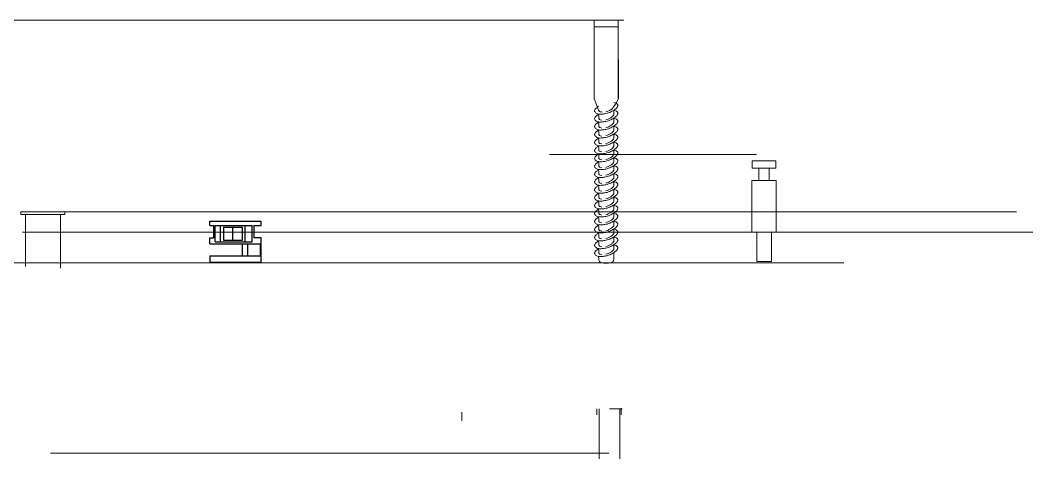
# Model space of a CAD drawing. Header units: millimetres. Extents: x -494 to 3469, y 484 to 2917.
# Drawn here: x 1915.78 to 1927.35, y 971.11 to 976.12 of the extents above; entities that cross this region are included whole.
import ezdxf

# ---------------------------------------------------------------- set-up
doc = ezdxf.new("R2010")
doc.units = ezdxf.units.MM
doc.layers.add('A-FURN', color=8, linetype='Continuous', lineweight=18)
doc.layers.add('Layer1', color=250, linetype='Continuous')

# ---------------------------------------------------------------- blocks, each defined once
blk = doc.blocks.new('scrivania vite 5')
blk.add_line((-0.362, 0.143), (-0.362, 0.422))
at = {"layer": 'Layer1'}
for p, q in [((-0.949, 0.563), (-0.949, 0.611)), ((-0.949, 0.611), (-0.362, 0.611)), ((-0.362, 0.563), (-0.362, 0.611)), ((-0.949, 0.563), (-0.906, 0.563)), ((-0.906, 0.563), (-0.906, 0.422)), ((-0.887, 0.373), (-0.887, 0.563)), ((-0.887, 0.563), (-0.464, 0.563)), ((-0.887, 0.563), (-0.464, 0.563)), ((-0.826, 0.373), (-0.826, 0.563)), ((-0.793, 0.544), (-0.793, 0.392)), ((-0.793, 0.544), (-0.575, 0.544)), ((-0.684, 0.392), (-0.684, 0.544)), ((-0.575, 0.392), (-0.575, 0.544)), ((-0.545, 0.373), (-0.545, 0.563)), ((-0.464, 0.373), (-0.464, 0.563)), ((-0.445, 0.563), (-0.445, 0.422)), ((-0.445, 0.563), (-0.362, 0.563)), ((-0.445, 0.563), (-0.362, 0.563)), ((-0.949, 0.35), (-0.949, 0.422)), ((-0.949, 0.422), (-0.906, 0.422)), ((-0.949, 0.35), (-0.373, 0.35)), ((-0.887, 0.373), (-0.464, 0.373)), ((-0.793, 0.392), (-0.575, 0.392)), ((-0.575, 0.215), (-0.575, 0.35)), ((-0.512, 0.215), (-0.512, 0.35)), ((-0.362, 0.422), (-0.445, 0.422)), ((-0.373, 0.35), (-0.373, 0.215)), ((-0.949, 0.215), (-0.949, 0.143)), ((-0.949, 0.215), (-0.373, 0.215)), ((-0.949, 0.143), (-0.362, 0.143))]:
    blk.add_line(p, q, dxfattribs=at)

msp = doc.modelspace()

# ---------------------------------------------------------------- linework, layer by layer
at = {"layer": 'A-FURN'}
for p, q in [((1922.674, 976.125), (1912.165, 976.125)), ((1922.335, 975.231), (1922.335, 976.124)), ((1922.335, 976.124), (1922.61, 976.124)), ((1922.336, 976.048), (1922.609, 976.048)), ((1922.609, 976.048), (1922.609, 976.044)), ((1922.61, 976.124), (1922.611, 975.231)), ((1924.191, 974.59), (1921.824, 974.59)), ((1924.142, 974.435), (1924.142, 974.52)), ((1924.142, 974.52), (1924.411, 974.52)), ((1924.217, 974.435), (1924.142, 974.435)), ((1924.217, 974.292), (1924.217, 974.435)), ((1924.217, 974.435), (1924.335, 974.435)), ((1924.335, 974.292), (1924.335, 974.435)), ((1924.411, 974.435), (1924.335, 974.435)), ((1924.411, 974.435), (1924.411, 974.52)), ((1924.138, 974.292), (1924.138, 973.702)), ((1924.414, 974.292), (1924.138, 974.292)), ((1924.414, 973.702), (1924.414, 974.292)), ((1927.163, 973.936), (1915.784, 973.936)), ((1915.784, 973.936), (1916.284, 973.936)), ((1915.784, 973.906), (1915.784, 973.936)), ((1916.284, 973.906), (1915.784, 973.906)), ((1915.784, 973.906), (1915.834, 973.906)), ((1915.834, 973.906), (1915.834, 973.31)), ((1916.284, 973.906), (1916.234, 973.906)), ((1916.234, 973.906), (1916.234, 973.293)), ((1916.234, 973.906), (1916.234, 973.786)), ((1916.284, 973.936), (1916.284, 973.906)), ((1927.347, 973.702), (1915.803, 973.702)), ((1924.138, 973.702), (1924.414, 973.702)), ((1924.193, 973.701), (1924.193, 973.702)), ((1924.193, 973.701), (1924.193, 973.368)), ((1924.361, 973.368), (1924.361, 973.701)), ((1925.188, 973.353), (1912.371, 973.353)), ((1924.193, 973.368), (1924.361, 973.368)), ((1920.823, 971.547), (1920.823, 971.647)), ((1922.366, 971.685), (1922.366, 971.614)), ((1922.392, 971.685), (1922.392, 971.114)), ((1922.51, 971.685), (1922.628, 971.685)), ((1922.628, 971.685), (1922.628, 971.114)), ((1922.628, 971.685), (1922.655, 971.685)), ((1922.642, 971.614), (1922.642, 971.693)), ((1922.503, 971.177), (1916.123, 971.177))]:
    msp.add_line(p, q, dxfattribs=at)
for points, degree in [([(1922.336, 975.226), (1922.336, 976.048)], 1), ([(1922.609, 975.221), (1922.609, 976.044)], 1), ([(1922.336, 975.226), (1922.345, 975.198), (1922.388, 975.089), (1922.395, 975.082), (1922.411, 975.078), (1922.422, 975.076), (1922.427, 975.076)], 3), ([(1922.609, 975.221), (1922.556, 975.131), (1922.544, 975.114), (1922.534, 975.108), (1922.511, 975.094), (1922.486, 975.084), (1922.468, 975.08)], 3), ([(1922.56, 975.184), (1922.575, 975.181), (1922.587, 975.176), (1922.594, 975.172), (1922.603, 975.164), (1922.606, 975.155), (1922.605, 975.146), (1922.601, 975.138), (1922.593, 975.124), (1922.585, 975.115), (1922.567, 975.1), (1922.56, 975.096), (1922.538, 975.084), (1922.514, 975.072), (1922.482, 975.061), (1922.457, 975.056), (1922.436, 975.053), (1922.414, 975.051), (1922.394, 975.051), (1922.386, 975.051), (1922.363, 975.058), (1922.348, 975.068), (1922.34, 975.081), (1922.339, 975.094), (1922.346, 975.107), (1922.357, 975.119), (1922.372, 975.133), (1922.386, 975.142)], 3), ([(1922.56, 975.094), (1922.575, 975.091), (1922.587, 975.086), (1922.594, 975.082), (1922.603, 975.074), (1922.606, 975.065), (1922.605, 975.056), (1922.601, 975.048), (1922.593, 975.034), (1922.585, 975.025), (1922.567, 975.01), (1922.56, 975.005), (1922.538, 974.994), (1922.514, 974.982), (1922.482, 974.971), (1922.457, 974.966), (1922.436, 974.963), (1922.414, 974.961), (1922.394, 974.961), (1922.386, 974.961), (1922.363, 974.968), (1922.348, 974.978), (1922.34, 974.991), (1922.339, 975.004), (1922.346, 975.016), (1922.357, 975.029), (1922.372, 975.043), (1922.386, 975.052)], 3), ([(1922.56, 975.003), (1922.575, 975), (1922.587, 974.995), (1922.594, 974.992), (1922.603, 974.983), (1922.606, 974.974), (1922.605, 974.966), (1922.601, 974.957), (1922.593, 974.943), (1922.585, 974.935), (1922.567, 974.919), (1922.56, 974.915), (1922.538, 974.903), (1922.514, 974.891), (1922.482, 974.88), (1922.457, 974.875), (1922.436, 974.872), (1922.414, 974.87), (1922.394, 974.87), (1922.386, 974.871), (1922.363, 974.878), (1922.348, 974.887), (1922.34, 974.9), (1922.339, 974.913), (1922.346, 974.926), (1922.357, 974.938), (1922.372, 974.953), (1922.386, 974.961)], 3), ([(1922.386, 975.052), (1922.386, 975.006), (1922.391, 974.994), (1922.395, 974.991), (1922.403, 974.987), (1922.423, 974.983)], 3), ([(1922.56, 975.094), (1922.56, 975.05), (1922.559, 975.043), (1922.538, 975.018), (1922.514, 975.004), (1922.488, 974.993), (1922.468, 974.988)], 3), ([(1922.56, 975.003), (1922.56, 974.959), (1922.559, 974.952), (1922.538, 974.927), (1922.514, 974.913), (1922.488, 974.902), (1922.468, 974.897)], 3), ([(1922.56, 974.912), (1922.575, 974.909), (1922.587, 974.904), (1922.594, 974.9), (1922.603, 974.892), (1922.606, 974.883), (1922.605, 974.874), (1922.601, 974.866), (1922.593, 974.852), (1922.585, 974.843), (1922.567, 974.828), (1922.56, 974.823), (1922.538, 974.812), (1922.514, 974.8), (1922.482, 974.789), (1922.457, 974.784), (1922.436, 974.781), (1922.414, 974.779), (1922.394, 974.779), (1922.386, 974.779), (1922.363, 974.786), (1922.348, 974.796), (1922.34, 974.809), (1922.339, 974.822), (1922.346, 974.834), (1922.357, 974.847), (1922.372, 974.861), (1922.386, 974.87)], 3), ([(1922.386, 974.961), (1922.386, 974.915), (1922.391, 974.903), (1922.395, 974.9), (1922.403, 974.897), (1922.423, 974.893)], 3), ([(1922.56, 974.912), (1922.56, 974.868), (1922.559, 974.861), (1922.538, 974.836), (1922.514, 974.822), (1922.488, 974.811), (1922.468, 974.806)], 3), ([(1922.56, 974.821), (1922.575, 974.818), (1922.587, 974.813), (1922.594, 974.81), (1922.603, 974.801), (1922.606, 974.792), (1922.605, 974.784), (1922.601, 974.775), (1922.593, 974.761), (1922.585, 974.753), (1922.567, 974.737), (1922.56, 974.733), (1922.538, 974.721), (1922.514, 974.709), (1922.482, 974.698), (1922.457, 974.693), (1922.436, 974.69), (1922.414, 974.688), (1922.394, 974.688), (1922.386, 974.689), (1922.363, 974.696), (1922.348, 974.705), (1922.34, 974.718), (1922.339, 974.731), (1922.346, 974.744), (1922.357, 974.756), (1922.372, 974.771), (1922.386, 974.779)], 3), ([(1922.386, 974.87), (1922.386, 974.824), (1922.391, 974.812), (1922.395, 974.809), (1922.403, 974.805), (1922.423, 974.801)], 3), ([(1922.386, 974.779), (1922.386, 974.733), (1922.391, 974.721), (1922.395, 974.718), (1922.403, 974.715), (1922.423, 974.711)], 3), ([(1922.56, 974.821), (1922.56, 974.777), (1922.559, 974.77), (1922.538, 974.745), (1922.514, 974.731), (1922.488, 974.72), (1922.468, 974.715)], 3), ([(1922.56, 974.731), (1922.575, 974.727), (1922.587, 974.723), (1922.594, 974.719), (1922.603, 974.71), (1922.606, 974.701), (1922.605, 974.693), (1922.601, 974.684), (1922.593, 974.67), (1922.585, 974.662), (1922.567, 974.647), (1922.56, 974.642), (1922.538, 974.63), (1922.514, 974.618), (1922.482, 974.607), (1922.457, 974.602), (1922.436, 974.599), (1922.414, 974.598), (1922.394, 974.598), (1922.386, 974.598), (1922.363, 974.605), (1922.348, 974.614), (1922.34, 974.627), (1922.339, 974.64), (1922.346, 974.653), (1922.357, 974.665), (1922.372, 974.68), (1922.386, 974.688)], 3), ([(1922.386, 974.688), (1922.386, 974.642), (1922.391, 974.631), (1922.395, 974.628), (1922.403, 974.624), (1922.423, 974.62)], 3), ([(1922.56, 974.731), (1922.56, 974.686), (1922.559, 974.679), (1922.538, 974.654), (1922.514, 974.64), (1922.488, 974.629), (1922.468, 974.624)], 3), ([(1922.56, 974.64), (1922.575, 974.637), (1922.587, 974.632), (1922.594, 974.629), (1922.603, 974.62), (1922.606, 974.611), (1922.605, 974.603), (1922.601, 974.594), (1922.593, 974.58), (1922.585, 974.572), (1922.567, 974.556), (1922.56, 974.552), (1922.538, 974.54), (1922.514, 974.528), (1922.482, 974.517), (1922.457, 974.512), (1922.436, 974.509), (1922.414, 974.508), (1922.394, 974.508), (1922.386, 974.508), (1922.363, 974.515), (1922.348, 974.524), (1922.34, 974.537), (1922.339, 974.55), (1922.346, 974.563), (1922.357, 974.575), (1922.372, 974.59), (1922.386, 974.598)], 3), ([(1922.56, 974.551), (1922.575, 974.547), (1922.587, 974.543), (1922.594, 974.539), (1922.603, 974.531), (1922.606, 974.521), (1922.605, 974.513), (1922.601, 974.504), (1922.593, 974.49), (1922.585, 974.482), (1922.567, 974.467), (1922.56, 974.462), (1922.538, 974.45), (1922.514, 974.438), (1922.482, 974.427), (1922.457, 974.422), (1922.436, 974.42), (1922.414, 974.418), (1922.394, 974.418), (1922.386, 974.418), (1922.363, 974.425), (1922.348, 974.434), (1922.34, 974.447), (1922.339, 974.46), (1922.346, 974.473), (1922.357, 974.486), (1922.372, 974.5), (1922.386, 974.509)], 3), ([(1922.386, 974.598), (1922.386, 974.552), (1922.391, 974.54), (1922.395, 974.538), (1922.403, 974.534), (1922.423, 974.53)], 3), ([(1922.56, 974.64), (1922.56, 974.596), (1922.559, 974.589), (1922.538, 974.564), (1922.514, 974.55), (1922.488, 974.539), (1922.468, 974.534)], 3), ([(1922.56, 974.551), (1922.56, 974.506), (1922.559, 974.499), (1922.538, 974.475), (1922.514, 974.46), (1922.488, 974.449), (1922.468, 974.444)], 3), ([(1922.56, 974.46), (1922.575, 974.457), (1922.587, 974.452), (1922.594, 974.449), (1922.603, 974.44), (1922.606, 974.431), (1922.605, 974.423), (1922.601, 974.414), (1922.593, 974.4), (1922.585, 974.392), (1922.567, 974.376), (1922.56, 974.372), (1922.538, 974.36), (1922.514, 974.348), (1922.482, 974.337), (1922.457, 974.332), (1922.436, 974.329), (1922.414, 974.327), (1922.394, 974.327), (1922.386, 974.328), (1922.363, 974.335), (1922.348, 974.344), (1922.34, 974.357), (1922.339, 974.37), (1922.346, 974.383), (1922.357, 974.395), (1922.372, 974.41), (1922.386, 974.418)], 3), ([(1922.386, 974.509), (1922.386, 974.462), (1922.391, 974.451), (1922.395, 974.448), (1922.403, 974.444), (1922.423, 974.44)], 3), ([(1922.386, 974.418), (1922.386, 974.372), (1922.391, 974.36), (1922.395, 974.358), (1922.403, 974.354), (1922.423, 974.35)], 3), ([(1922.56, 974.46), (1922.56, 974.416), (1922.559, 974.409), (1922.538, 974.384), (1922.514, 974.37), (1922.488, 974.359), (1922.468, 974.354)], 3), ([(1922.56, 974.371), (1922.575, 974.368), (1922.587, 974.363), (1922.594, 974.359), (1922.603, 974.351), (1922.606, 974.342), (1922.605, 974.333), (1922.601, 974.325), (1922.593, 974.311), (1922.585, 974.302), (1922.567, 974.287), (1922.56, 974.282), (1922.538, 974.27), (1922.514, 974.259), (1922.482, 974.248), (1922.457, 974.243), (1922.436, 974.24), (1922.414, 974.238), (1922.394, 974.238), (1922.386, 974.238), (1922.363, 974.245), (1922.348, 974.255), (1922.34, 974.268), (1922.339, 974.281), (1922.346, 974.293), (1922.357, 974.306), (1922.372, 974.32), (1922.386, 974.329)], 3), ([(1922.386, 974.329), (1922.386, 974.283), (1922.391, 974.271), (1922.395, 974.268), (1922.403, 974.264), (1922.423, 974.26)], 3), ([(1922.56, 974.371), (1922.56, 974.327), (1922.559, 974.319), (1922.538, 974.295), (1922.514, 974.281), (1922.488, 974.269), (1922.468, 974.265)], 3), ([(1922.56, 974.281), (1922.575, 974.277), (1922.587, 974.273), (1922.594, 974.269), (1922.603, 974.261), (1922.606, 974.252), (1922.605, 974.243), (1922.601, 974.235), (1922.593, 974.221), (1922.585, 974.212), (1922.567, 974.197), (1922.56, 974.192), (1922.538, 974.18), (1922.514, 974.169), (1922.482, 974.157), (1922.457, 974.152), (1922.436, 974.15), (1922.414, 974.148), (1922.394, 974.148), (1922.386, 974.148), (1922.363, 974.155), (1922.348, 974.164), (1922.34, 974.178), (1922.339, 974.191), (1922.346, 974.203), (1922.357, 974.216), (1922.372, 974.23), (1922.386, 974.239)], 3), ([(1922.56, 974.191), (1922.575, 974.188), (1922.587, 974.183), (1922.594, 974.18), (1922.603, 974.171), (1922.606, 974.162), (1922.605, 974.154), (1922.601, 974.145), (1922.593, 974.131), (1922.585, 974.123), (1922.567, 974.107), (1922.56, 974.103), (1922.538, 974.091), (1922.514, 974.079), (1922.482, 974.068), (1922.457, 974.063), (1922.436, 974.06), (1922.414, 974.058), (1922.394, 974.058), (1922.386, 974.059), (1922.363, 974.066), (1922.348, 974.075), (1922.34, 974.088), (1922.339, 974.101), (1922.346, 974.114), (1922.357, 974.126), (1922.372, 974.141), (1922.386, 974.149)], 3), ([(1922.386, 974.239), (1922.386, 974.193), (1922.391, 974.181), (1922.395, 974.178), (1922.403, 974.174), (1922.423, 974.17)], 3), ([(1922.56, 974.281), (1922.56, 974.236), (1922.559, 974.229), (1922.538, 974.205), (1922.514, 974.19), (1922.488, 974.179), (1922.468, 974.174)], 3), ([(1922.56, 974.191), (1922.56, 974.147), (1922.559, 974.14), (1922.538, 974.115), (1922.514, 974.101), (1922.488, 974.09), (1922.468, 974.085)], 3), ([(1922.56, 974.101), (1922.575, 974.098), (1922.587, 974.093), (1922.594, 974.089), (1922.603, 974.081), (1922.606, 974.072), (1922.605, 974.063), (1922.601, 974.055), (1922.593, 974.041), (1922.585, 974.032), (1922.567, 974.017), (1922.56, 974.013), (1922.538, 974.001), (1922.514, 973.989), (1922.482, 973.978), (1922.457, 973.973), (1922.436, 973.97), (1922.414, 973.968), (1922.394, 973.968), (1922.386, 973.968), (1922.363, 973.975), (1922.348, 973.985), (1922.34, 973.998), (1922.339, 974.011), (1922.346, 974.023), (1922.357, 974.036), (1922.372, 974.05), (1922.386, 974.059)], 3), ([(1922.386, 974.149), (1922.386, 974.103), (1922.391, 974.091), (1922.395, 974.089), (1922.403, 974.085), (1922.423, 974.081)], 3), ([(1922.56, 974.101), (1922.56, 974.057), (1922.559, 974.05), (1922.538, 974.025), (1922.514, 974.011), (1922.488, 974), (1922.468, 973.995)], 3), ([(1922.56, 974.009), (1922.575, 974.006), (1922.587, 974.001), (1922.594, 973.998), (1922.603, 973.989), (1922.606, 973.98), (1922.605, 973.972), (1922.601, 973.963), (1922.593, 973.949), (1922.585, 973.941), (1922.567, 973.926), (1922.56, 973.921), (1922.538, 973.909), (1922.514, 973.897), (1922.482, 973.886), (1922.457, 973.881), (1922.436, 973.878), (1922.414, 973.877), (1922.394, 973.877), (1922.386, 973.877), (1922.363, 973.884), (1922.348, 973.893), (1922.34, 973.906), (1922.339, 973.919), (1922.346, 973.932), (1922.357, 973.944), (1922.372, 973.959), (1922.386, 973.967)], 3), ([(1922.386, 974.059), (1922.386, 974.013), (1922.391, 974.001), (1922.395, 973.998), (1922.403, 973.994), (1922.423, 973.99)], 3), ([(1922.386, 973.967), (1922.386, 973.921), (1922.391, 973.909), (1922.395, 973.907), (1922.403, 973.903), (1922.423, 973.899)], 3), ([(1922.56, 974.009), (1922.56, 973.965), (1922.559, 973.958), (1922.538, 973.933), (1922.514, 973.919), (1922.488, 973.908), (1922.468, 973.903)], 3), ([(1922.56, 973.919), (1922.575, 973.915), (1922.587, 973.911), (1922.594, 973.907), (1922.603, 973.899), (1922.606, 973.89), (1922.605, 973.881), (1922.601, 973.873), (1922.593, 973.859), (1922.585, 973.85), (1922.567, 973.835), (1922.56, 973.83), (1922.538, 973.818), (1922.514, 973.807), (1922.482, 973.795), (1922.457, 973.791), (1922.436, 973.788), (1922.414, 973.786), (1922.394, 973.786), (1922.386, 973.786), (1922.363, 973.793), (1922.348, 973.803), (1922.34, 973.816), (1922.339, 973.829), (1922.346, 973.841), (1922.357, 973.854), (1922.372, 973.868), (1922.386, 973.877)], 3), ([(1922.386, 973.877), (1922.386, 973.831), (1922.391, 973.819), (1922.395, 973.816), (1922.403, 973.812), (1922.423, 973.808)], 3), ([(1922.56, 973.919), (1922.56, 973.874), (1922.559, 973.867), (1922.538, 973.843), (1922.514, 973.829), (1922.488, 973.817), (1922.468, 973.813)], 3), ([(1922.56, 973.827), (1922.575, 973.823), (1922.587, 973.819), (1922.594, 973.815), (1922.603, 973.807), (1922.606, 973.798), (1922.605, 973.789), (1922.601, 973.781), (1922.593, 973.767), (1922.585, 973.758), (1922.567, 973.743), (1922.56, 973.738), (1922.538, 973.726), (1922.514, 973.715), (1922.482, 973.703), (1922.457, 973.698), (1922.436, 973.696), (1922.414, 973.694), (1922.394, 973.694), (1922.386, 973.694), (1922.363, 973.701), (1922.348, 973.711), (1922.34, 973.724), (1922.339, 973.737), (1922.346, 973.749), (1922.357, 973.762), (1922.372, 973.776), (1922.386, 973.785)], 3), ([(1922.56, 973.736), (1922.575, 973.733), (1922.587, 973.728), (1922.594, 973.725), (1922.603, 973.716), (1922.606, 973.707), (1922.605, 973.699), (1922.601, 973.69), (1922.593, 973.676), (1922.585, 973.668), (1922.567, 973.653), (1922.56, 973.648), (1922.538, 973.636), (1922.514, 973.624), (1922.482, 973.613), (1922.457, 973.608), (1922.436, 973.605), (1922.414, 973.604), (1922.394, 973.604), (1922.386, 973.604), (1922.363, 973.611), (1922.348, 973.62), (1922.34, 973.633), (1922.339, 973.646), (1922.346, 973.659), (1922.357, 973.671), (1922.372, 973.686), (1922.386, 973.694)], 3), ([(1922.386, 973.785), (1922.386, 973.739), (1922.391, 973.727), (1922.395, 973.724), (1922.403, 973.72), (1922.423, 973.716)], 3), ([(1922.56, 973.827), (1922.56, 973.782), (1922.559, 973.775), (1922.538, 973.751), (1922.514, 973.736), (1922.488, 973.725), (1922.468, 973.72)], 3), ([(1922.56, 973.736), (1922.56, 973.692), (1922.559, 973.685), (1922.538, 973.66), (1922.514, 973.646), (1922.488, 973.635), (1922.468, 973.63)], 3), ([(1922.56, 973.647), (1922.575, 973.643), (1922.587, 973.639), (1922.594, 973.635), (1922.603, 973.627), (1922.606, 973.618), (1922.605, 973.609), (1922.601, 973.601), (1922.593, 973.587), (1922.585, 973.578), (1922.567, 973.563), (1922.56, 973.558), (1922.538, 973.546), (1922.514, 973.535), (1922.482, 973.523), (1922.457, 973.518), (1922.436, 973.516), (1922.414, 973.514), (1922.394, 973.514), (1922.386, 973.514), (1922.363, 973.521), (1922.348, 973.531), (1922.34, 973.544), (1922.339, 973.557), (1922.346, 973.569), (1922.357, 973.582), (1922.372, 973.596), (1922.386, 973.605)], 3), ([(1922.386, 973.694), (1922.386, 973.648), (1922.391, 973.636), (1922.395, 973.634), (1922.403, 973.63), (1922.423, 973.626)], 3), ([(1922.386, 973.605), (1922.386, 973.559), (1922.391, 973.547), (1922.395, 973.544), (1922.403, 973.54), (1922.423, 973.536)], 3), ([(1922.56, 973.647), (1922.56, 973.602), (1922.559, 973.595), (1922.538, 973.571), (1922.514, 973.556), (1922.488, 973.545), (1922.468, 973.54)], 3), ([(1922.56, 973.557), (1922.575, 973.553), (1922.587, 973.549), (1922.594, 973.545), (1922.603, 973.537), (1922.606, 973.528), (1922.605, 973.519), (1922.601, 973.511), (1922.593, 973.497), (1922.585, 973.488), (1922.567, 973.473), (1922.56, 973.468), (1922.538, 973.456), (1922.514, 973.445), (1922.482, 973.433), (1922.457, 973.429), (1922.436, 973.426), (1922.414, 973.424), (1922.394, 973.424), (1922.386, 973.424), (1922.363, 973.431), (1922.348, 973.441), (1922.34, 973.454), (1922.339, 973.467), (1922.346, 973.479), (1922.357, 973.492), (1922.372, 973.506), (1922.386, 973.515)], 3), ([(1922.386, 973.515), (1922.386, 973.469), (1922.391, 973.457), (1922.395, 973.454), (1922.403, 973.45), (1922.423, 973.446)], 3), ([(1922.56, 973.557), (1922.56, 973.512), (1922.559, 973.505), (1922.538, 973.481), (1922.514, 973.467), (1922.488, 973.455), (1922.468, 973.451)], 3), ([(1922.386, 973.424), (1922.386, 973.38), (1922.391, 973.369), (1922.416, 973.353), (1922.473, 973.344), (1922.529, 973.353), (1922.556, 973.369), (1922.56, 973.38), (1922.56, 973.468), (1922.56, 973.468)], 3)]:
    msp.add_open_spline(points, degree=degree, dxfattribs=at)

# ---------------------------------------------------------------- block references
at = {"layer": 'Layer1'}
msp.add_blockref('scrivania vite 5', (1918.89, 973.218), dxfattribs=at)

doc.saveas('drawing.dxf')
